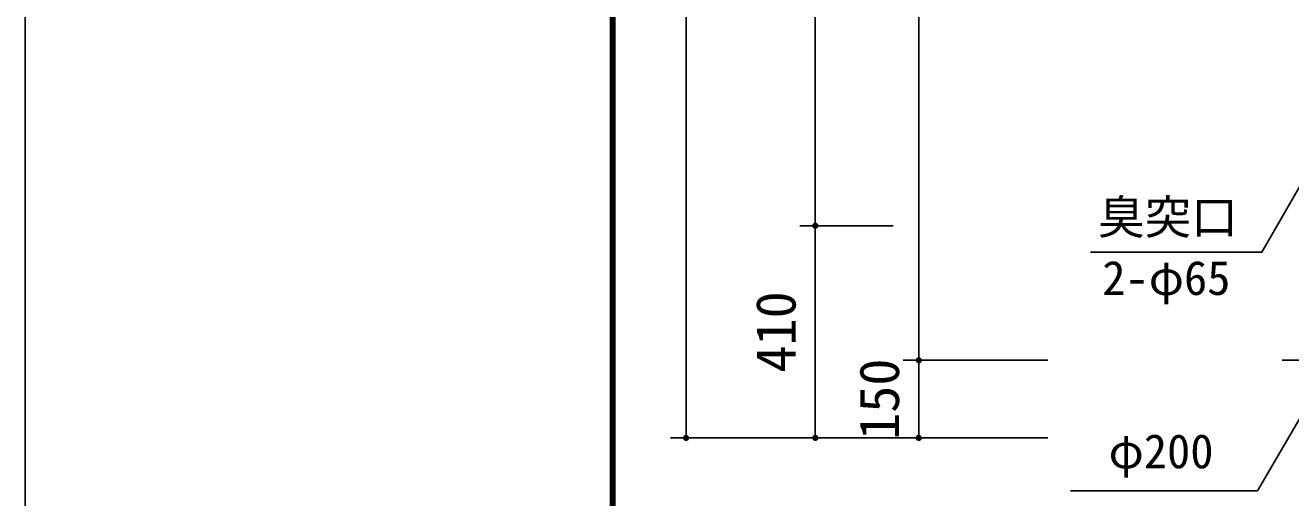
# Model space of a CAD drawing. Units: millimetres, scale not verified. Extents: x -8910 to 8910, y -6308 to 6308.
# Drawn here: x -8910 to -6463, y 54 to 966 of the extents above; entities that cross this region are included whole.
import ezdxf
from ezdxf.enums import TextEntityAlignment as Align

# ---------------------------------------------------------------- set-up
doc = ezdxf.new("R2010")
doc.units = ezdxf.units.MM
doc.header["$LTSCALE"] = 30
doc.linetypes.add('CHAIN2', pattern=[12, 9, -1, 1, -1])
for name, color, linetype, lineweight in [('0-1_製作', 5, 'Continuous', 25), ('0-5_空気管', 3, 'Continuous', 25), ('0-6_08', 2, 'CHAIN2', 25), ('0-8_寸法', 2, 'Continuous', 25), ('0-B_図面枠', 7, 'Continuous', 25), ('0-C_Axis_waku', 7, 'Continuous', 25)]:
    doc.layers.add(name, color=color, linetype=linetype, lineweight=lineweight)
doc.styles.add('ＭＳ ゴシック', font='')
doc.styles.get('ＭＳ ゴシック').set_extended_font_data('MS Gothic')

msp = doc.modelspace()

# ---------------------------------------------------------------- linework, layer by layer
at = {"layer": '0-1_製作', "color": 2}
for p, q in [((-7412.12, 579.23), (-7231.87, 579.23)), ((-7212.12, 319.23), (-6932.57, 319.23)), ((-7662.12, 169.23), (-7182.12, 169.23)), ((-7412.12, 169.23), (-7182.12, 169.23)), ((-7212.12, 169.23), (-6932.57, 169.23))]:
    msp.add_line(p, q, dxfattribs=at)
at = {"layer": '0-1_製作'}
for points in [[(-7388.01, 580.36), (-7388.12, 579.23), (-7388.11, 579.61)], [(-7388.01, 580.36), (-7382.12, 579.23), (-7388.12, 579.23)], [(-7382.12, 579.23), (-7388.07, 578.48), (-7388.12, 579.23)], [(-7382.12, 579.23), (-7387.93, 577.74), (-7388.07, 578.48)], [(-7387.83, 581.09), (-7382.12, 579.23), (-7388.01, 580.36)], [(-7382.12, 579.23), (-7387.7, 577.02), (-7387.93, 577.74)], [(-7387.55, 581.79), (-7382.12, 579.23), (-7387.83, 581.09)], [(-7382.12, 579.23), (-7387.38, 576.34), (-7387.7, 577.02)], [(-7387.19, 582.45), (-7382.12, 579.23), (-7387.55, 581.79)], [(-7382.12, 579.23), (-7386.98, 575.71), (-7387.38, 576.34)], [(-7386.74, 583.06), (-7382.12, 579.23), (-7387.19, 582.45)], [(-7382.12, 579.23), (-7386.49, 575.13), (-7386.98, 575.71)], [(-7386.23, 583.61), (-7382.12, 579.23), (-7386.74, 583.06)], [(-7382.12, 579.23), (-7385.95, 574.61), (-7386.49, 575.13)], [(-7385.65, 584.09), (-7382.12, 579.23), (-7386.23, 583.61)], [(-7382.12, 579.23), (-7385.34, 574.17), (-7385.95, 574.61)], [(-7385.01, 584.49), (-7382.12, 579.23), (-7385.65, 584.09)], [(-7382.12, 579.23), (-7384.68, 573.8), (-7385.34, 574.17)], [(-7384.33, 584.81), (-7382.12, 579.23), (-7385.01, 584.49)], [(-7382.12, 579.23), (-7383.98, 573.53), (-7384.68, 573.8)], [(-7383.61, 585.04), (-7382.12, 579.23), (-7384.33, 584.81)], [(-7382.12, 579.23), (-7383.25, 573.34), (-7383.98, 573.53)], [(-7382.87, 585.19), (-7382.12, 579.23), (-7383.61, 585.04)], [(-7382.12, 579.23), (-7382.5, 573.25), (-7383.25, 573.34)], [(-7382.12, 585.23), (-7382.12, 579.23), (-7382.87, 585.19)], [(-7382.12, 573.23), (-7382.5, 573.25), (-7382.12, 579.23)], [(-7381.74, 585.22), (-7382.12, 579.23), (-7382.12, 585.23)], [(-7381, 585.13), (-7382.12, 579.23), (-7381.74, 585.22)], [(-7381, 585.13), (-7376.12, 579.23), (-7382.12, 579.23)], [(-7376.12, 579.23), (-7382.12, 573.23), (-7382.12, 579.23)], [(-7376.12, 579.23), (-7381.37, 573.28), (-7382.12, 573.23)], [(-7376.12, 579.23), (-7380.63, 573.42), (-7381.37, 573.28)], [(-7380.27, 584.94), (-7376.12, 579.23), (-7381, 585.13)], [(-7376.12, 579.23), (-7379.91, 573.65), (-7380.63, 573.42)], [(-7379.57, 584.66), (-7376.12, 579.23), (-7380.27, 584.94)], [(-7376.12, 579.23), (-7379.23, 573.98), (-7379.91, 573.65)], [(-7378.91, 584.3), (-7376.12, 579.23), (-7379.57, 584.66)], [(-7376.12, 579.23), (-7378.59, 574.38), (-7379.23, 573.98)], [(-7378.3, 583.86), (-7376.12, 579.23), (-7378.91, 584.3)], [(-7376.12, 579.23), (-7378.01, 574.86), (-7378.59, 574.38)], [(-7377.75, 583.34), (-7376.12, 579.23), (-7378.3, 583.86)], [(-7376.12, 579.23), (-7377.5, 575.41), (-7378.01, 574.86)], [(-7377.27, 582.76), (-7376.12, 579.23), (-7377.75, 583.34)], [(-7376.12, 579.23), (-7377.06, 576.02), (-7377.5, 575.41)], [(-7376.86, 582.12), (-7376.12, 579.23), (-7377.27, 582.76)], [(-7376.12, 579.23), (-7376.69, 576.68), (-7377.06, 576.02)], [(-7376.54, 581.44), (-7376.12, 579.23), (-7376.86, 582.12)], [(-7376.12, 579.23), (-7376.41, 577.38), (-7376.69, 576.68)], [(-7376.31, 580.73), (-7376.12, 579.23), (-7376.54, 581.44)], [(-7376.12, 579.23), (-7376.23, 578.11), (-7376.41, 577.38)], [(-7376.17, 579.99), (-7376.12, 579.23), (-7376.31, 580.73)], [(-7376.12, 579.23), (-7376.13, 578.86), (-7376.23, 578.11)], [(-7188.01, 320.36), (-7188.12, 319.23), (-7188.11, 319.61)], [(-7188.01, 320.36), (-7182.12, 319.23), (-7188.12, 319.23)], [(-7182.12, 319.23), (-7188.07, 318.48), (-7188.12, 319.23)], [(-7182.12, 319.23), (-7187.93, 317.74), (-7188.07, 318.48)], [(-7187.83, 321.09), (-7182.12, 319.23), (-7188.01, 320.36)], [(-7182.12, 319.23), (-7187.7, 317.03), (-7187.93, 317.74)], [(-7187.55, 321.79), (-7182.12, 319.23), (-7187.83, 321.09)], [(-7182.12, 319.23), (-7187.38, 316.34), (-7187.7, 317.03)], [(-7187.19, 322.45), (-7182.12, 319.23), (-7187.55, 321.79)], [(-7182.12, 319.23), (-7186.98, 315.71), (-7187.38, 316.34)], [(-7186.74, 323.06), (-7182.12, 319.23), (-7187.19, 322.45)], [(-7182.12, 319.23), (-7186.49, 315.13), (-7186.98, 315.71)], [(-7186.23, 323.61), (-7182.12, 319.23), (-7186.74, 323.06)], [(-7182.12, 319.23), (-7185.95, 314.61), (-7186.49, 315.13)], [(-7185.65, 324.09), (-7182.12, 319.23), (-7186.23, 323.61)], [(-7182.12, 319.23), (-7185.34, 314.17), (-7185.95, 314.61)], [(-7185.01, 324.49), (-7182.12, 319.23), (-7185.65, 324.09)], [(-7182.12, 319.23), (-7184.68, 313.8), (-7185.34, 314.17)], [(-7184.33, 324.81), (-7182.12, 319.23), (-7185.01, 324.49)], [(-7182.12, 319.23), (-7183.98, 313.53), (-7184.68, 313.8)], [(-7183.61, 325.05), (-7182.12, 319.23), (-7184.33, 324.81)], [(-7182.12, 319.23), (-7183.25, 313.34), (-7183.98, 313.53)], [(-7182.87, 325.19), (-7182.12, 319.23), (-7183.61, 325.05)], [(-7182.12, 319.23), (-7182.5, 313.25), (-7183.25, 313.34)], [(-7182.12, 325.23), (-7182.12, 319.23), (-7182.87, 325.19)], [(-7182.12, 319.23), (-7182.12, 313.23), (-7182.5, 313.25)], [(-7181.74, 325.22), (-7182.12, 319.23), (-7182.12, 325.23)], [(-7181.74, 325.22), (-7176.12, 319.23), (-7182.12, 319.23)], [(-7176.12, 319.23), (-7182.12, 313.23), (-7182.12, 319.23)], [(-7176.12, 319.23), (-7181.37, 313.28), (-7182.12, 313.23)], [(-7181, 325.13), (-7176.12, 319.23), (-7181.74, 325.22)], [(-7176.12, 319.23), (-7180.63, 313.42), (-7181.37, 313.28)], [(-7180.27, 324.94), (-7176.12, 319.23), (-7181, 325.13)], [(-7176.12, 319.23), (-7179.91, 313.66), (-7180.63, 313.42)], [(-7179.57, 324.66), (-7176.12, 319.23), (-7180.27, 324.94)], [(-7176.12, 319.23), (-7179.23, 313.98), (-7179.91, 313.66)], [(-7178.91, 324.3), (-7176.12, 319.23), (-7179.57, 324.66)], [(-7176.12, 319.23), (-7178.59, 314.38), (-7179.23, 313.98)], [(-7178.3, 323.86), (-7176.12, 319.23), (-7178.91, 324.3)], [(-7176.12, 319.23), (-7178.01, 314.86), (-7178.59, 314.38)], [(-7177.75, 323.34), (-7176.12, 319.23), (-7178.3, 323.86)], [(-7176.12, 319.23), (-7177.5, 315.41), (-7178.01, 314.86)], [(-7177.27, 322.76), (-7176.12, 319.23), (-7177.75, 323.34)], [(-7176.12, 319.23), (-7177.06, 316.02), (-7177.5, 315.41)], [(-7176.86, 322.12), (-7176.12, 319.23), (-7177.27, 322.76)], [(-7176.12, 319.23), (-7176.69, 316.68), (-7177.06, 316.02)], [(-7176.54, 321.44), (-7176.12, 319.23), (-7176.86, 322.12)], [(-7176.12, 319.23), (-7176.41, 317.38), (-7176.69, 316.68)], [(-7176.31, 320.73), (-7176.12, 319.23), (-7176.54, 321.44)], [(-7176.12, 319.23), (-7176.23, 318.11), (-7176.41, 317.38)], [(-7176.17, 319.99), (-7176.12, 319.23), (-7176.31, 320.73)], [(-7176.12, 319.23), (-7176.13, 318.86), (-7176.23, 318.11)], [(-7637.55, 171.79), (-7632.12, 169.23), (-7637.83, 171.09)], [(-7637.19, 172.45), (-7632.12, 169.23), (-7637.55, 171.79)], [(-7636.74, 173.06), (-7632.12, 169.23), (-7637.19, 172.45)], [(-7636.23, 173.61), (-7632.12, 169.23), (-7636.74, 173.06)], [(-7635.65, 174.09), (-7632.12, 169.23), (-7636.23, 173.61)], [(-7635.01, 174.49), (-7632.12, 169.23), (-7635.65, 174.09)], [(-7634.33, 174.81), (-7632.12, 169.23), (-7635.01, 174.49)], [(-7633.61, 175.05), (-7632.12, 169.23), (-7634.33, 174.81)], [(-7632.87, 175.19), (-7632.12, 169.23), (-7633.61, 175.05)], [(-7632.12, 175.23), (-7632.12, 169.23), (-7632.87, 175.19)], [(-7631.74, 175.22), (-7632.12, 169.23), (-7632.12, 175.23)], [(-7631.74, 175.22), (-7626.12, 169.23), (-7632.12, 169.23)], [(-7631, 175.13), (-7626.12, 169.23), (-7631.74, 175.22)], [(-7630.27, 174.94), (-7626.12, 169.23), (-7631, 175.13)], [(-7629.57, 174.66), (-7626.12, 169.23), (-7630.27, 174.94)], [(-7628.91, 174.3), (-7626.12, 169.23), (-7629.57, 174.66)], [(-7628.3, 173.86), (-7626.12, 169.23), (-7628.91, 174.3)], [(-7627.75, 173.34), (-7626.12, 169.23), (-7628.3, 173.86)], [(-7627.27, 172.76), (-7626.12, 169.23), (-7627.75, 173.34)], [(-7626.86, 172.12), (-7626.12, 169.23), (-7627.27, 172.76)], [(-7626.54, 171.44), (-7626.12, 169.23), (-7626.86, 172.12)], [(-7626.31, 170.73), (-7626.12, 169.23), (-7626.54, 171.44)], [(-7387.55, 171.79), (-7382.12, 169.23), (-7387.83, 171.09)], [(-7387.19, 172.45), (-7382.12, 169.23), (-7387.55, 171.79)], [(-7386.74, 173.06), (-7382.12, 169.23), (-7387.19, 172.45)], [(-7386.23, 173.61), (-7382.12, 169.23), (-7386.74, 173.06)], [(-7385.65, 174.09), (-7382.12, 169.23), (-7386.23, 173.61)], [(-7385.01, 174.49), (-7382.12, 169.23), (-7385.65, 174.09)], [(-7384.33, 174.81), (-7382.12, 169.23), (-7385.01, 174.49)], [(-7383.61, 175.05), (-7382.12, 169.23), (-7384.33, 174.81)], [(-7382.87, 175.19), (-7382.12, 169.23), (-7383.61, 175.05)], [(-7382.12, 175.23), (-7382.12, 169.23), (-7382.87, 175.19)], [(-7381.74, 175.22), (-7382.12, 169.23), (-7382.12, 175.23)], [(-7381.74, 175.22), (-7376.12, 169.23), (-7382.12, 169.23)], [(-7381, 175.13), (-7376.12, 169.23), (-7381.74, 175.22)], [(-7380.27, 174.94), (-7376.12, 169.23), (-7381, 175.13)], [(-7379.57, 174.66), (-7376.12, 169.23), (-7380.27, 174.94)], [(-7378.91, 174.3), (-7376.12, 169.23), (-7379.57, 174.66)], [(-7378.3, 173.86), (-7376.12, 169.23), (-7378.91, 174.3)], [(-7377.75, 173.34), (-7376.12, 169.23), (-7378.3, 173.86)], [(-7377.27, 172.76), (-7376.12, 169.23), (-7377.75, 173.34)], [(-7376.86, 172.12), (-7376.12, 169.23), (-7377.27, 172.76)], [(-7376.54, 171.44), (-7376.12, 169.23), (-7376.86, 172.12)], [(-7376.31, 170.73), (-7376.12, 169.23), (-7376.54, 171.44)], [(-7187.55, 171.79), (-7182.12, 169.23), (-7187.83, 171.09)], [(-7187.19, 172.45), (-7182.12, 169.23), (-7187.55, 171.79)], [(-7186.74, 173.06), (-7182.12, 169.23), (-7187.19, 172.45)], [(-7186.23, 173.61), (-7182.12, 169.23), (-7186.74, 173.06)], [(-7185.65, 174.09), (-7182.12, 169.23), (-7186.23, 173.61)], [(-7185.01, 174.49), (-7182.12, 169.23), (-7185.65, 174.09)], [(-7184.33, 174.81), (-7182.12, 169.23), (-7185.01, 174.49)], [(-7183.61, 175.05), (-7182.12, 169.23), (-7184.33, 174.81)], [(-7182.87, 175.19), (-7182.12, 169.23), (-7183.61, 175.05)], [(-7182.12, 175.23), (-7182.12, 169.23), (-7182.87, 175.19)], [(-7181.74, 175.22), (-7182.12, 169.23), (-7182.12, 175.23)], [(-7181.74, 175.22), (-7176.12, 169.23), (-7182.12, 169.23)], [(-7181, 175.13), (-7176.12, 169.23), (-7181.74, 175.22)], [(-7180.27, 174.94), (-7176.12, 169.23), (-7181, 175.13)], [(-7179.57, 174.66), (-7176.12, 169.23), (-7180.27, 174.94)], [(-7178.91, 174.3), (-7176.12, 169.23), (-7179.57, 174.66)], [(-7178.3, 173.86), (-7176.12, 169.23), (-7178.91, 174.3)], [(-7177.75, 173.34), (-7176.12, 169.23), (-7178.3, 173.86)], [(-7177.27, 172.76), (-7176.12, 169.23), (-7177.75, 173.34)], [(-7176.86, 172.12), (-7176.12, 169.23), (-7177.27, 172.76)], [(-7176.54, 171.44), (-7176.12, 169.23), (-7176.86, 172.12)], [(-7176.31, 170.73), (-7176.12, 169.23), (-7176.54, 171.44)], [(-7638.11, 169.61), (-7632.12, 169.23), (-7638.12, 169.23)], [(-7632.12, 169.23), (-7638.07, 168.48), (-7638.12, 169.23)], [(-7638.01, 170.36), (-7632.12, 169.23), (-7638.11, 169.61)], [(-7632.12, 169.23), (-7637.93, 167.74), (-7638.07, 168.48)], [(-7637.83, 171.09), (-7632.12, 169.23), (-7638.01, 170.36)], [(-7632.12, 169.23), (-7637.7, 167.02), (-7637.93, 167.74)], [(-7632.12, 169.23), (-7637.38, 166.34), (-7637.7, 167.02)], [(-7632.12, 169.23), (-7636.98, 165.71), (-7637.38, 166.34)], [(-7632.12, 169.23), (-7636.49, 165.13), (-7636.98, 165.71)], [(-7632.12, 169.23), (-7635.95, 164.61), (-7636.49, 165.13)], [(-7632.12, 169.23), (-7635.34, 164.17), (-7635.95, 164.61)], [(-7632.12, 169.23), (-7634.68, 163.8), (-7635.34, 164.17)], [(-7632.12, 169.23), (-7633.98, 163.53), (-7634.68, 163.8)], [(-7632.12, 169.23), (-7633.25, 163.34), (-7633.98, 163.53)], [(-7632.12, 169.23), (-7632.5, 163.25), (-7633.25, 163.34)], [(-7632.12, 169.23), (-7632.12, 163.23), (-7632.5, 163.25)], [(-7626.12, 169.23), (-7632.12, 163.23), (-7632.12, 169.23)], [(-7626.12, 169.23), (-7631.37, 163.28), (-7632.12, 163.23)], [(-7626.12, 169.23), (-7630.63, 163.42), (-7631.37, 163.28)], [(-7626.12, 169.23), (-7629.91, 163.65), (-7630.63, 163.42)], [(-7626.12, 169.23), (-7629.23, 163.98), (-7629.91, 163.65)], [(-7626.12, 169.23), (-7628.59, 164.38), (-7629.23, 163.98)], [(-7626.12, 169.23), (-7628.01, 164.86), (-7628.59, 164.38)], [(-7626.12, 169.23), (-7627.5, 165.41), (-7628.01, 164.86)], [(-7626.12, 169.23), (-7627.06, 166.02), (-7627.5, 165.41)], [(-7626.12, 169.23), (-7626.69, 166.68), (-7627.06, 166.02)], [(-7626.12, 169.23), (-7626.41, 167.38), (-7626.69, 166.68)], [(-7626.12, 169.23), (-7626.23, 168.11), (-7626.41, 167.38)], [(-7626.17, 169.99), (-7626.12, 169.23), (-7626.31, 170.73)], [(-7626.12, 169.23), (-7626.13, 168.86), (-7626.23, 168.11)], [(-7388.11, 169.61), (-7382.12, 169.23), (-7388.12, 169.23)], [(-7382.12, 169.23), (-7388.07, 168.48), (-7388.12, 169.23)], [(-7388.01, 170.36), (-7382.12, 169.23), (-7388.11, 169.61)], [(-7382.12, 169.23), (-7387.93, 167.74), (-7388.07, 168.48)], [(-7387.83, 171.09), (-7382.12, 169.23), (-7388.01, 170.36)], [(-7382.12, 169.23), (-7387.7, 167.02), (-7387.93, 167.74)], [(-7382.12, 169.23), (-7387.38, 166.34), (-7387.7, 167.02)], [(-7382.12, 169.23), (-7386.98, 165.71), (-7387.38, 166.34)], [(-7382.12, 169.23), (-7386.49, 165.13), (-7386.98, 165.71)], [(-7382.12, 169.23), (-7385.95, 164.61), (-7386.49, 165.13)], [(-7382.12, 169.23), (-7385.34, 164.17), (-7385.95, 164.61)], [(-7382.12, 169.23), (-7384.68, 163.8), (-7385.34, 164.17)], [(-7382.12, 169.23), (-7383.98, 163.53), (-7384.68, 163.8)], [(-7382.12, 169.23), (-7383.25, 163.34), (-7383.98, 163.53)], [(-7382.12, 169.23), (-7382.5, 163.25), (-7383.25, 163.34)], [(-7382.12, 169.23), (-7382.12, 163.23), (-7382.5, 163.25)], [(-7376.12, 169.23), (-7382.12, 163.23), (-7382.12, 169.23)], [(-7376.12, 169.23), (-7381.37, 163.28), (-7382.12, 163.23)], [(-7376.12, 169.23), (-7380.63, 163.42), (-7381.37, 163.28)], [(-7376.12, 169.23), (-7379.91, 163.65), (-7380.63, 163.42)], [(-7376.12, 169.23), (-7379.23, 163.98), (-7379.91, 163.65)], [(-7376.12, 169.23), (-7378.59, 164.38), (-7379.23, 163.98)], [(-7376.12, 169.23), (-7378.01, 164.86), (-7378.59, 164.38)], [(-7376.12, 169.23), (-7377.5, 165.41), (-7378.01, 164.86)], [(-7376.12, 169.23), (-7377.06, 166.02), (-7377.5, 165.41)], [(-7376.12, 169.23), (-7376.69, 166.68), (-7377.06, 166.02)], [(-7376.12, 169.23), (-7376.41, 167.38), (-7376.69, 166.68)], [(-7376.12, 169.23), (-7376.23, 168.11), (-7376.41, 167.38)], [(-7376.17, 169.99), (-7376.12, 169.23), (-7376.31, 170.73)], [(-7376.12, 169.23), (-7376.13, 168.86), (-7376.23, 168.11)], [(-7188.11, 169.61), (-7182.12, 169.23), (-7188.12, 169.23)], [(-7182.12, 169.23), (-7188.07, 168.48), (-7188.12, 169.23)], [(-7188.01, 170.36), (-7182.12, 169.23), (-7188.11, 169.61)], [(-7182.12, 169.23), (-7187.93, 167.74), (-7188.07, 168.48)], [(-7187.83, 171.09), (-7182.12, 169.23), (-7188.01, 170.36)], [(-7182.12, 169.23), (-7187.7, 167.02), (-7187.93, 167.74)], [(-7182.12, 169.23), (-7187.38, 166.34), (-7187.7, 167.02)], [(-7182.12, 169.23), (-7186.98, 165.71), (-7187.38, 166.34)], [(-7182.12, 169.23), (-7186.49, 165.13), (-7186.98, 165.71)], [(-7182.12, 169.23), (-7185.95, 164.61), (-7186.49, 165.13)], [(-7182.12, 169.23), (-7185.34, 164.17), (-7185.95, 164.61)], [(-7182.12, 169.23), (-7184.68, 163.8), (-7185.34, 164.17)], [(-7182.12, 169.23), (-7183.98, 163.53), (-7184.68, 163.8)], [(-7182.12, 169.23), (-7183.25, 163.34), (-7183.98, 163.53)], [(-7182.12, 169.23), (-7182.5, 163.25), (-7183.25, 163.34)], [(-7182.12, 169.23), (-7182.12, 163.23), (-7182.5, 163.25)], [(-7176.12, 169.23), (-7182.12, 163.23), (-7182.12, 169.23)], [(-7176.12, 169.23), (-7181.37, 163.28), (-7182.12, 163.23)], [(-7176.12, 169.23), (-7180.63, 163.42), (-7181.37, 163.28)], [(-7176.12, 169.23), (-7179.91, 163.65), (-7180.63, 163.42)], [(-7176.12, 169.23), (-7179.23, 163.98), (-7179.91, 163.65)], [(-7176.12, 169.23), (-7178.59, 164.38), (-7179.23, 163.98)], [(-7176.12, 169.23), (-7178.01, 164.86), (-7178.59, 164.38)], [(-7176.12, 169.23), (-7177.5, 165.41), (-7178.01, 164.86)], [(-7176.12, 169.23), (-7177.06, 166.02), (-7177.5, 165.41)], [(-7176.12, 169.23), (-7176.69, 166.68), (-7177.06, 166.02)], [(-7176.12, 169.23), (-7176.41, 167.38), (-7176.69, 166.68)], [(-7176.12, 169.23), (-7176.23, 168.11), (-7176.41, 167.38)], [(-7176.17, 169.99), (-7176.12, 169.23), (-7176.31, 170.73)], [(-7176.12, 169.23), (-7176.13, 168.86), (-7176.23, 168.11)]]:
    msp.add_solid(points, dxfattribs=at)
at = {"layer": '0-5_空気管', "color": 2}
for p, q in [((-7632.12, 2009.23), (-7632.12, 169.23)), ((-7182.12, 1859.23), (-7182.12, 319.23)), ((-7182.12, 319.23), (-7182.12, 169.23))]:
    msp.add_line(p, q, dxfattribs=at)
at = {"layer": '0-5_空気管'}
for p, q in [((-6281.86, 938.51), (-6518.68, 528.31)), ((-6518.68, 528.31), (-6850.24, 528.31))]:
    msp.add_line(p, q, dxfattribs=at)
at = {"layer": '0-6_08'}
msp.add_line((-6479.24, 319.23), (-6079.24, 319.23), dxfattribs=at)
at = {"layer": '0-6_08', "color": 4, "linetype": 'Continuous'}
msp.add_lwpolyline([(-6379.24, 319.23), (-6527.23, 67.23), (-6888.92, 67.23)], dxfattribs=at)
at = {"layer": '0-8_寸法'}
for p, q in [((-7382.12, 1599.23), (-7382.12, 579.23)), ((-7382.12, 579.23), (-7382.12, 169.23))]:
    msp.add_line(p, q, dxfattribs=at)
at = {"layer": '0-B_図面枠'}
msp.add_lwpolyline([(-8910, -6307.5), (-8910, 6307.5), (8910, 6307.5), (8910, -6307.5)], close=True, dxfattribs=at)
at = {"layer": '0-C_Axis_waku'}
for p, q in [((-7778.4, 5769.9), (-7778.4, -5814.9)), ((-7777.8, 5769.3), (-7777.8, -5814.3)), ((-7777.2, 5768.7), (-7777.2, -5813.7)), ((-7776.6, 5768.1), (-7776.6, -5813.1)), ((-7776, 5767.5), (-7776, -5812.5)), ((-7775.4, 5766.9), (-7775.4, -5811.9)), ((-7774.8, 5766.3), (-7774.8, -5811.3)), ((-7774.2, 5765.7), (-7774.2, -5810.7)), ((-7773.6, 5765.1), (-7773.6, -5810.1)), ((-7773, 5764.5), (-7773, -5809.5)), ((-7772.4, 5763.9), (-7772.4, -5808.9)), ((-7771.8, 5763.3), (-7771.8, -5808.3)), ((-7771.2, 5762.7), (-7771.2, -5807.7)), ((-7770.6, 5762.1), (-7770.6, -5807.1)), ((-7770, 5761.5), (-7770, -5806.5))]:
    msp.add_line(p, q, dxfattribs=at)

# ---------------------------------------------------------------- texts
at = {"layer": '0-1_製作', "color": 4, "style": 'ＭＳ ゴシック'}
msp.add_text('150', height=76.98, rotation=90, dxfattribs=at).set_placement((-7197.12, 165.48), align=Align.BOTTOM_LEFT)
at = {"layer": '0-5_空気管', "color": 4, "style": 'ＭＳ ゴシック'}
for s, p in [('臭突口', (-6835.24, 543.31)), ('2-φ65', (-6827.11, 425.67))]:
    msp.add_text(s, height=65.98, dxfattribs=at).set_placement(p, align=Align.BOTTOM_LEFT)
at = {"layer": '0-6_08', "color": 4, "style": 'ＭＳ ゴシック'}
msp.add_text('φ200', height=65.98, dxfattribs=at).set_placement((-6814.99, 90.85), align=Align.BOTTOM_LEFT)
at = {"layer": '0-8_寸法', "color": 4, "style": 'ＭＳ ゴシック'}
msp.add_text('410', height=76.98, rotation=90, dxfattribs=at).set_placement((-7397.12, 295.48), align=Align.BOTTOM_LEFT)

doc.saveas('drawing.dxf')
